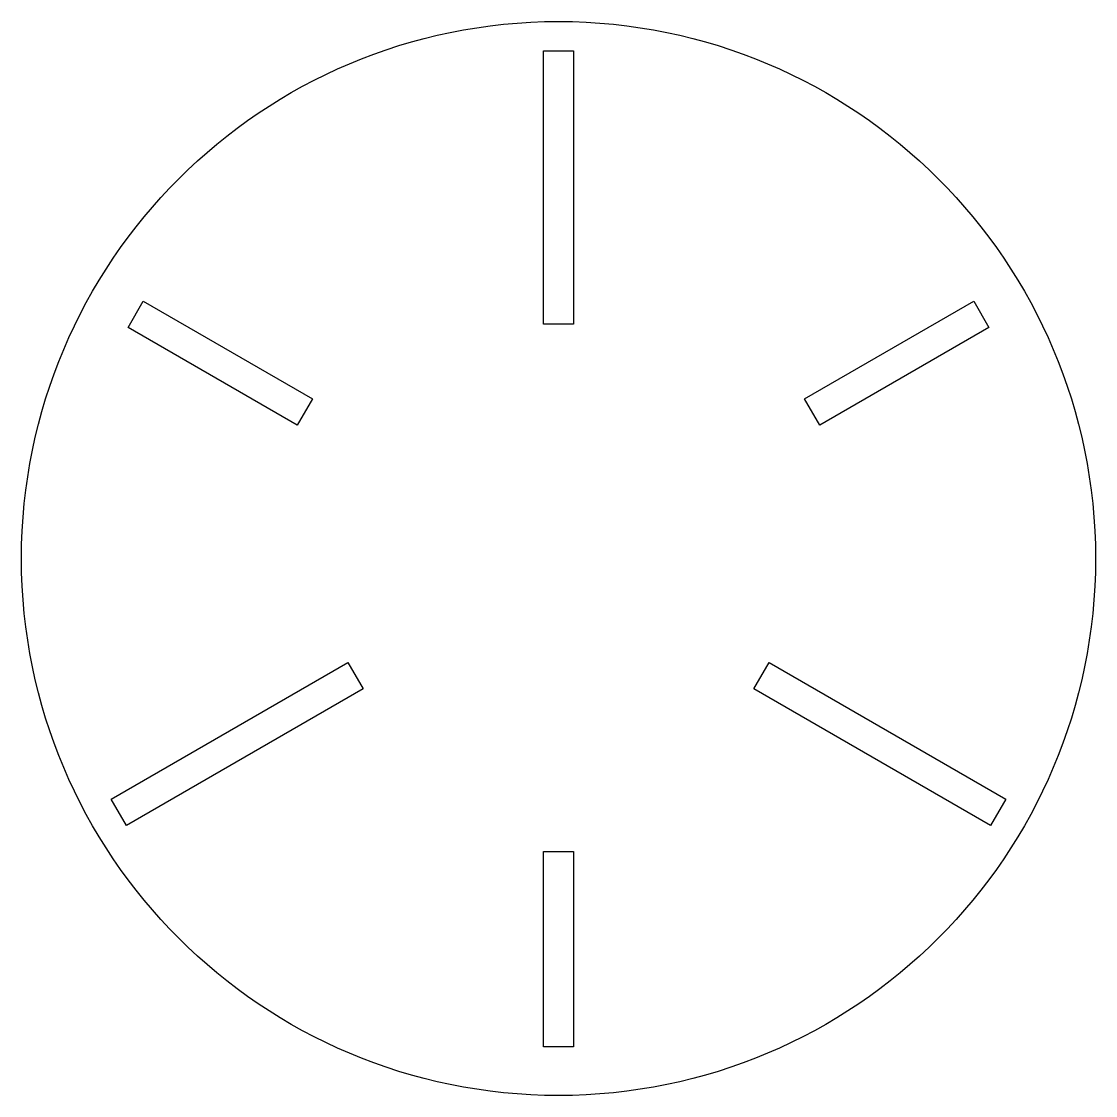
# Model space of a CAD drawing. Header units: millimetres. Extents: x 0 to 110, y 0 to 110.
import ezdxf

# ---------------------------------------------------------------- set-up
doc = ezdxf.new("R2010")
doc.units = ezdxf.units.MM
doc.layers.add('PROFILE', color=7, linetype='CONTINUOUS')

msp = doc.modelspace()

# ---------------------------------------------------------------- linework, layer by layer
at = {"layer": 'PROFILE'}
for points in [[(53.45, 79), (53.45, 107), (56.55, 107), (56.55, 79)], [(28.2443, 68.6577), (10.9237, 78.6577), (12.4737, 81.3423), (29.7943, 71.3423)], [(80.2057, 71.3423), (97.5263, 81.3423), (99.0763, 78.6577), (81.7557, 68.6577)], [(34.9904, 41.6577), (10.7416, 27.6577), (9.1916, 30.3423), (33.4404, 44.3423)], [(76.5596, 44.3423), (100.8084, 30.3423), (99.2584, 27.6577), (75.0096, 41.6577)], [(56.55, 25), (56.55, 5), (53.45, 5), (53.45, 25)]]:
    msp.add_lwpolyline(points, close=True, dxfattribs=at)
msp.add_circle((55, 55), 55, dxfattribs=at)

doc.saveas('drawing.dxf')
